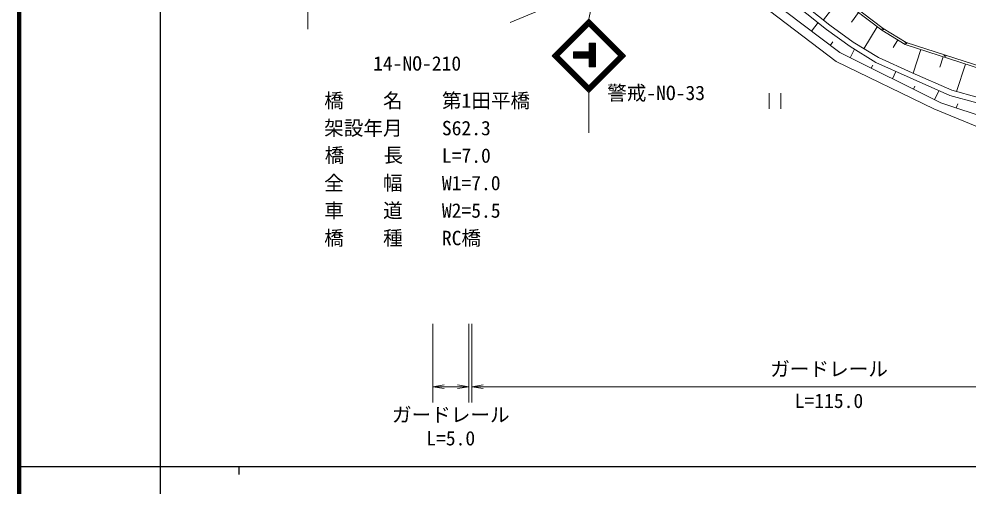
# Model space of a CAD drawing. Units: millimetres, scale not verified. Extents: x 40000 to 680000, y 20000 to 380000.
# Drawn here: x 40000 to 161088, y 202409 to 262008 of the extents above; entities that cross this region are included whole.
import ezdxf
from ezdxf.enums import TextEntityAlignment as Align

# ---------------------------------------------------------------- set-up
doc = ezdxf.new("R2010")
doc.units = ezdxf.units.MM
doc.header["$LTSCALE"] = 1000
for name, color, linetype, lineweight in [('M-BGD', 7, 'Continuous', 13), ('M-STR-STR1', 1, 'Continuous', 13), ('M-STR-STR3', 7, 'Continuous', 13), ('M-STR-STRC', 7, 'Continuous', 13), ('M-TTL', 2, 'Continuous', 140), ('M-TTL-BAND', 7, 'Continuous', 25)]:
    doc.layers.add(name, color=color, linetype=linetype, lineweight=lineweight)
doc.styles.add('ＭＳ ゴシック', font='')
doc.styles.get('ＭＳ ゴシック').set_extended_font_data('MS Gothic')

# ---------------------------------------------------------------- blocks, each defined once
blk = doc.blocks.new('open_arrow')
at = {"color": 0, "linetype": 'Continuous', "lineweight": -2}
blk.add_lwpolyline([(7.5, 1.25), (0, 0), (7.5, -1.25)], dxfattribs=at)

msp = doc.modelspace()

# ---------------------------------------------------------------- linework, layer by layer
at = {"layer": 'M-BGD'}
for p, q in [((119676, 280081), (143368, 261241)), ((119253, 279523), (142944, 260684)), ((149986, 260571), (127348, 277750)), ((127525, 277993), (150155, 260819)), ((125640, 272162), (144605, 257725)), ((102586, 261570), (125536, 271082)), ((130653, 266865), (144146, 256604)), ((142543, 261897), (144624, 264640)), ((146104, 261627), (147014, 262826)), ((141851, 261553), (141017, 260457)), ((142944, 260684), (145945, 258497)), ((143368, 261241), (146336, 259078)), ((147703, 258229), (149404, 261013)), ((152961, 258760), (149986, 260571)), ((150155, 260819), (153087, 259035)), ((151410, 258365), (152005, 259342)), ((143732, 259101), (143389, 258651)), ((145945, 258497), (149208, 256471)), ((146488, 258160), (145945, 257062)), ((146336, 259078), (149537, 257091)), ((162922, 255526), (152961, 258760)), ((153087, 259035), (162998, 255817)), ((153961, 255122), (154934, 258120)), ((144605, 257725), (157515, 251335)), ((149537, 257091), (153853, 255170)), ((157364, 255889), (157788, 257193)), ((144146, 256604), (156600, 250560)), ((148821, 256110), (148633, 255731)), ((149208, 256471), (153570, 254530)), ((159506, 252770), (160641, 256267)), ((151781, 255326), (151322, 254400)), ((153570, 254530), (158662, 252279)), ((153853, 255170), (158899, 252940)), ((154198, 253448), (154011, 253069)), ((135601, 250571), (135601, 252571)), ((137101, 252571), (137101, 250571)), ((157271, 252894), (156699, 251738)), ((158662, 252279), (162095, 251322)), ((158899, 252940), (162276, 251998)), ((157515, 251335), (163931, 249187)), ((159656, 251227), (159473, 250679)), ((156600, 250560), (163319, 247805))]:
    msp.add_line(p, q, dxfattribs=at)
for centre, start, end in [((150155, 260819), 142.8067, 328.67131), ((153087, 259035), 148.67131, 342.01267), ((158043, 257426), 162.01267, 342.01267)]:
    msp.add_arc(centre, 150, start, end, dxfattribs=at)
msp.add_open_spline([(76798, 260732), (76815, 262534), (76832, 264336), (76830, 266139), (76828, 267390), (76818, 268641), (76861, 269890), (76913, 271396), (77044, 272899), (77175, 274402)], degree=3, knots=[0, 0, 0, 0, 1, 1, 1, 2, 2, 2, 3, 3, 3, 3], dxfattribs=at)
at = {"layer": 'M-STR-STR3'}
for p, q in [((92727, 223178), (92727, 213178)), ((97340, 223178), (97340, 213178)), ((97733, 223178), (97733, 213178)), ((97340, 215178), (92727, 215178)), ((97733, 215178), (188767, 215178))]:
    msp.add_line(p, q, dxfattribs=at)
at = {"layer": 'M-STR-STRC'}
for p, q in [((117428, 285042), (112632, 262003)), ((107965, 257336), (112632, 262003)), ((108106, 257336), (112632, 261861)), ((108247, 257336), (112632, 261720)), ((108389, 257336), (112632, 261579)), ((117298, 257336), (112632, 262003)), ((117157, 257336), (112632, 261861)), ((117016, 257336), (112632, 261720)), ((116874, 257336), (112632, 261579)), ((108460, 257265), (112702, 261508)), ((108530, 257194), (112773, 261437)), ((108601, 257124), (112844, 261366)), ((116662, 257124), (112419, 261366)), ((116733, 257194), (112490, 261437)), ((116803, 257265), (112561, 261508)), ((112691, 258935), (112689, 255935)), ((112691, 258935), (113491, 258934)), ((112791, 258935), (112789, 255935)), ((112891, 258934), (112889, 255934)), ((112991, 258934), (112989, 255934)), ((113091, 258934), (113089, 255934)), ((113191, 258934), (113189, 255934)), ((113291, 258934), (113289, 255934)), ((113391, 258934), (113389, 255934)), ((113491, 258934), (113489, 255934)), ((112632, 252669), (107965, 257336)), ((112632, 252810), (108106, 257336)), ((112632, 252952), (108247, 257336)), ((112632, 253093), (108389, 257336)), ((112702, 253164), (108460, 257407)), ((112773, 253235), (108530, 257477)), ((112844, 253305), (108601, 257548)), ((110669, 257836), (112690, 257835)), ((110669, 257836), (110669, 257036)), ((110669, 257736), (112690, 257735)), ((110669, 257636), (112690, 257635)), ((110669, 257536), (112690, 257535)), ((110669, 257436), (112690, 257435)), ((110669, 257336), (112690, 257335)), ((110669, 257236), (112690, 257235)), ((110669, 257136), (112690, 257135)), ((110669, 257036), (112690, 257035)), ((112419, 253305), (116662, 257548)), ((112490, 253235), (116733, 257477)), ((112561, 253164), (116803, 257407)), ((112632, 253093), (116874, 257336)), ((112632, 252952), (117016, 257336)), ((112632, 252810), (117157, 257336)), ((112632, 252669), (117298, 257336)), ((112689, 255935), (113489, 255934)), ((112632, 252669), (112632, 247502))]:
    msp.add_line(p, q, dxfattribs=at)
at = {"layer": 'M-TTL'}
msp.add_line((40000, 380000), (40000, 20000), dxfattribs=at)
at = {"layer": 'M-TTL-BAND'}
for p, q in [((58000, 370000), (58000, 20000)), ((40000, 205000), (579000, 205000)), ((68000, 205000), (68000, 204000))]:
    msp.add_line(p, q, dxfattribs=at)

# ---------------------------------------------------------------- block references
at = {"layer": 'M-STR-STR3', "xscale": 193, "yscale": 193}
for p in [(92727, 215178), (97733, 215178)]:
    msp.add_blockref('open_arrow', p, dxfattribs=at)
at = {"layer": 'M-STR-STR3', "xscale": 193, "yscale": 193, "rotation": 180}
msp.add_blockref('open_arrow', (97340, 215178), dxfattribs=at)

# ---------------------------------------------------------------- texts
at = {"layer": 'M-STR-STR1', "style": 'ＭＳ ゴシック'}
for s, p in [('14-NO-210', (85136, 254883)), ('橋\u3000\u3000名', (78901, 250152)), ('第1田平橋', (93901, 250152)), ('架設年月', (78901, 246652)), ('S62.3', (93901, 246652)), ('橋\u3000  長', (78969, 243204)), ('L=7.0', (93901, 243152)), ('全\u3000\u3000幅', (78901, 239652)), ('W1=7.0', (93901, 239652)), ('車\u3000\u3000道', (78901, 236152)), ('W2=5.5', (93901, 236152)), ('橋\u3000\u3000種', (78901, 232652)), ('RC橋', (93901, 232652))]:
    msp.add_text(s, height=1833, dxfattribs=at).set_placement(p, align=Align.BOTTOM_LEFT)
at = {"layer": 'M-STR-STR3', "style": 'ＭＳ ゴシック'}
for s, p in [('ガードレール', (135750, 215974)), ('L=115.0', (138875, 211916)), ('ガードレール', (87533, 210146)), ('L=5.0', (91908, 207153))]:
    msp.add_text(s, height=1833, dxfattribs=at).set_placement(p, align=Align.BOTTOM_LEFT)
at = {"layer": 'M-STR-STRC', "style": 'ＭＳ ゴシック'}
msp.add_text('警戒-NO-33', height=1833, dxfattribs=at).set_placement((114960, 251130), align=Align.BOTTOM_LEFT)

doc.saveas('drawing.dxf')
